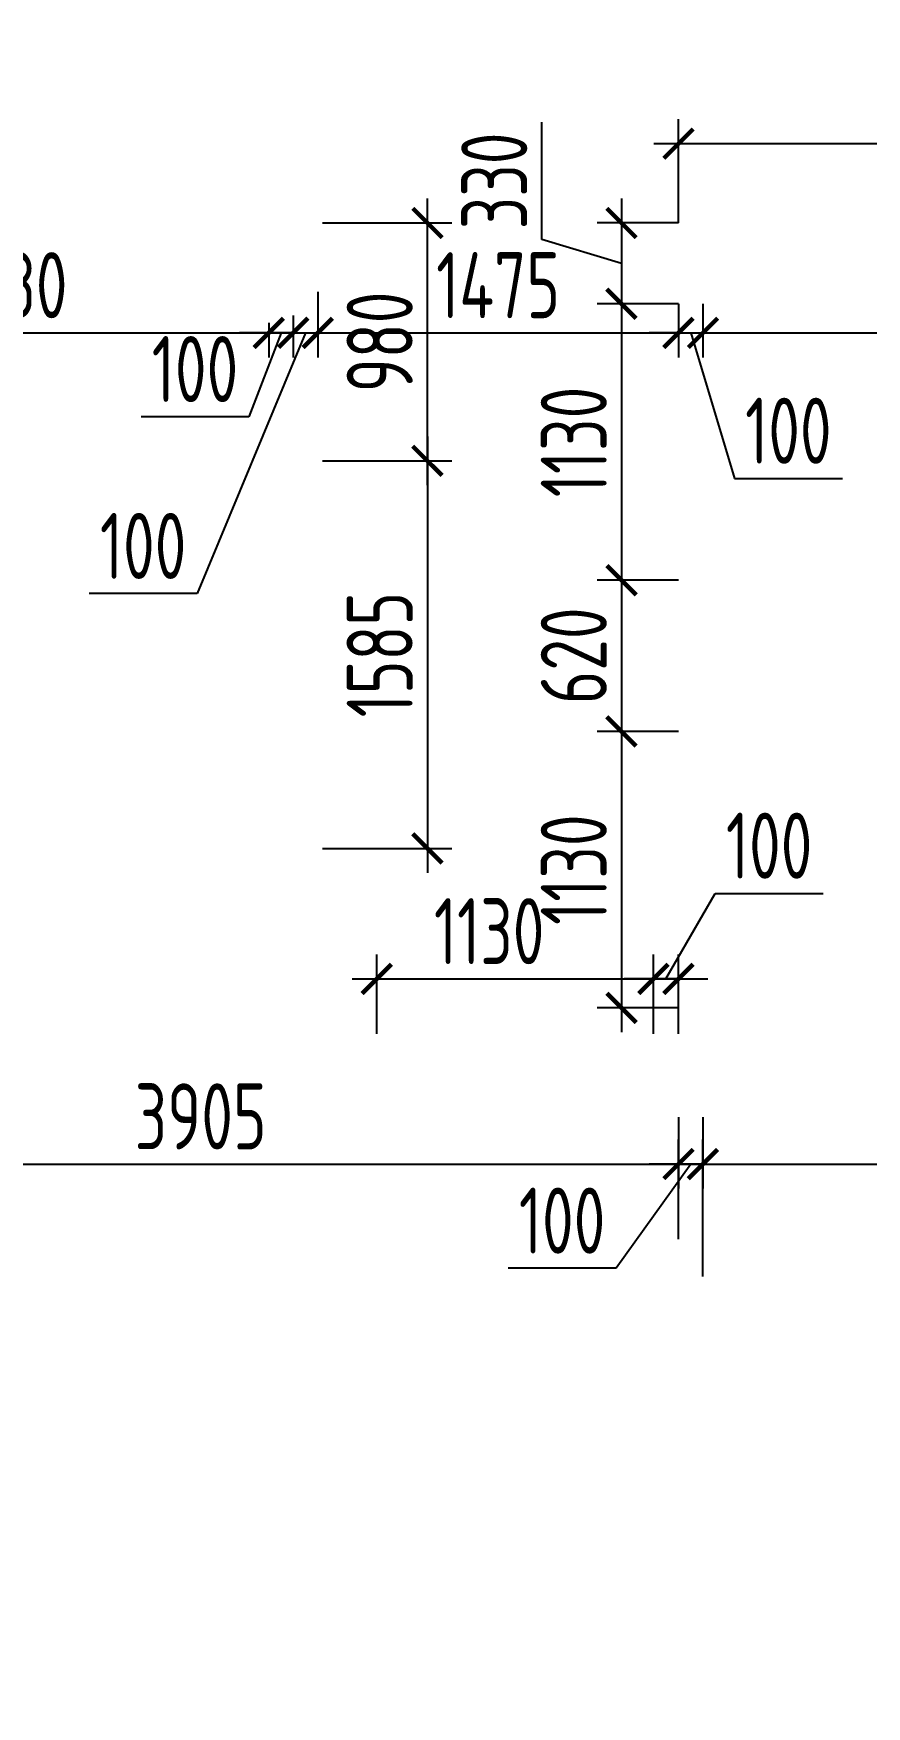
# Model space of a CAD drawing. Header units: millimetres. Extents: x -350007 to 536090, y -888 to 198380.
# Drawn here: x -210644 to -207239, y 98743 to 105582 of the extents above; entities that cross this region are included whole.
import ezdxf

# ---------------------------------------------------------------- set-up
doc = ezdxf.new("R2010")
doc.units = ezdxf.units.MM
doc.layers.add('АР_Размеры нов.', color=15, linetype='Continuous', lineweight=0)
doc.styles.add('ISOCPEUR', font='isocpeur.ttf', dxfattribs={"width": 0.7})
doc.dimstyles.new('R_100', dxfattribs={"dimtxt": 270, "dimasz": 120, "dimexe": 100, "dimexo": 0, "dimgap": 60, "dimtad": 1, "dimdec": 0, "dimrnd": 5, "dimzin": 0, "dimdsep": 46, "dimtxsty": 'ISOCPEUR', "dimblk": 'ARCHTICK', "dimcen": 0, "dimdle": 100, "dimclrd": 256, "dimclre": 256, "dimclrt": 256, "dimadec": 0, "dimazin": 0, "dimtfac": 2, "dimtdec": 0, "dimtofl": 0, "dimtmove": 1, "dimatfit": 3, "dimfxl": 1, "dimtvp": 3, "dimtolj": 1, "dimtzin": 0, "dimarcsym": 0})

# ---------------------------------------------------------------- blocks, each defined once
blk = doc.blocks.new('_ArchTick')
at = {"color": 0, "linetype": 'ByBlock', "const_width": 0.15}
blk.add_lwpolyline([(-0.5, -0.5), (0.5, 0.5)], dxfattribs=at)
blk = doc.blocks.new('*D2753')
at = {"layer": 'АР_Размеры нов.', "lineweight": -2, "ltscale": 100, "transparency": 16777216}
for p, q in [((-208240.5, 104577.3), (-208240.5, 103247.3)), ((-208007.6, 104477.3), (-208340.5, 104477.3)), ((-208007.7, 103347.3), (-208340.5, 103347.3))]:
    blk.add_line(p, q, dxfattribs=at)
at = {"layer": 'АР_Размеры нов.', "lineweight": -2, "ltscale": 100, "transparency": 16777216, "xscale": 120, "yscale": 120, "zscale": 120}
for p, rotation in [((-208240.5, 104477.3), 90), ((-208240.5, 103347.3), 270)]:
    blk.add_blockref('_ArchTick', p, dxfattribs=dict(at, rotation=rotation))
at = {"layer": 'АР_Размеры нов.', "ltscale": 100, "transparency": 16777216, "insert": (-208435.5, 103912.3), "char_height": 270, "attachment_point": 5, "rotation": 90, "style": 'ISOCPEUR'}
blk.add_mtext('\\A1;1130', dxfattribs=at)
blk = doc.blocks.new('*D2754')
at = {"layer": 'АР_Размеры нов.', "lineweight": -2, "ltscale": 100, "transparency": 16777216}
for p, q in [((-209033.9, 103935.1), (-209033.9, 102151.1)), ((-209462.3, 103835.1), (-208933.9, 103835.1)), ((-209462.4, 102251.1), (-208933.9, 102251.1))]:
    blk.add_line(p, q, dxfattribs=at)
at = {"layer": 'АР_Размеры нов.', "lineweight": -2, "ltscale": 100, "transparency": 16777216, "xscale": 120, "yscale": 120, "zscale": 120}
for p, rotation in [((-209033.9, 103835.1), 90), ((-209033.9, 102251.1), 270)]:
    blk.add_blockref('_ArchTick', p, dxfattribs=dict(at, rotation=rotation))
at = {"layer": 'АР_Размеры нов.', "ltscale": 100, "transparency": 16777216, "insert": (-209228.9, 103043.1), "char_height": 270, "attachment_point": 5, "rotation": 90, "style": 'ISOCPEUR'}
blk.add_mtext('\\A1;1585', dxfattribs=at)
blk = doc.blocks.new('*D2755')
at = {"layer": 'АР_Размеры нов.', "lineweight": -2, "ltscale": 100, "transparency": 16777216}
for p, q in [((-209240.9, 101492.4), (-209240.9, 101817.5)), ((-208110, 101492.4), (-208110, 101817.5)), ((-209340.9, 101717.5), (-208010, 101717.5))]:
    blk.add_line(p, q, dxfattribs=at)
at = {"layer": 'АР_Размеры нов.', "lineweight": -2, "ltscale": 100, "transparency": 16777216, "xscale": 120, "yscale": 120, "zscale": 120, "rotation": 180}
blk.add_blockref('_ArchTick', (-209240.9, 101717.5), dxfattribs=at)
at = {"layer": 'АР_Размеры нов.', "lineweight": -2, "ltscale": 100, "transparency": 16777216, "xscale": 120, "yscale": 120, "zscale": 120}
blk.add_blockref('_ArchTick', (-208110, 101717.5), dxfattribs=at)
at = {"layer": 'АР_Размеры нов.', "ltscale": 100, "transparency": 16777216, "insert": (-208781.5, 101912.5), "char_height": 270, "attachment_point": 5, "style": 'ISOCPEUR'}
blk.add_mtext('\\A1;1130', dxfattribs=at)
blk = doc.blocks.new('*D2550')
at = {"layer": 'АР_Размеры нов.', "lineweight": -2, "ltscale": 100, "transparency": 16777216}
for p, q in [((-208058.8, 101717.5), (-207857.7, 102067.1)), ((-207857.7, 102067.1), (-207416.4, 102067.1)), ((-208110, 101492.4), (-208110, 101817.5)), ((-208007.7, 101492.4), (-208007.7, 101817.5)), ((-208110, 101717.5), (-208230, 101717.5)), ((-208007.7, 101717.5), (-208110, 101717.5)), ((-208007.7, 101717.5), (-207887.7, 101717.5))]:
    blk.add_line(p, q, dxfattribs=at)
at = {"layer": 'АР_Размеры нов.', "lineweight": -2, "ltscale": 100, "transparency": 16777216, "xscale": 120, "yscale": 120, "zscale": 120}
blk.add_blockref('_ArchTick', (-208110, 101717.5), dxfattribs=at)
at = {"layer": 'АР_Размеры нов.', "lineweight": -2, "ltscale": 100, "transparency": 16777216, "xscale": 120, "yscale": 120, "zscale": 120, "rotation": 180}
blk.add_blockref('_ArchTick', (-208007.7, 101717.5), dxfattribs=at)
at = {"layer": 'АР_Размеры нов.', "ltscale": 100, "transparency": 16777216, "insert": (-207637, 102262.1), "char_height": 270, "attachment_point": 5, "style": 'ISOCPEUR'}
blk.add_mtext('\\A1;100', dxfattribs=at)
blk = doc.blocks.new('*D2655')
at = {"layer": 'АР_Размеры нов.', "lineweight": -2, "ltscale": 100, "transparency": 16777216}
for p, q in [((-208240.5, 102829), (-208240.5, 101499)), ((-208007.6, 102729), (-208340.5, 102729)), ((-208007.7, 101599), (-208340.5, 101599))]:
    blk.add_line(p, q, dxfattribs=at)
at = {"layer": 'АР_Размеры нов.', "lineweight": -2, "ltscale": 100, "transparency": 16777216, "xscale": 120, "yscale": 120, "zscale": 120}
for p, rotation in [((-208240.5, 102729), 90), ((-208240.5, 101599), 270)]:
    blk.add_blockref('_ArchTick', p, dxfattribs=dict(at, rotation=rotation))
at = {"layer": 'АР_Размеры нов.', "ltscale": 100, "transparency": 16777216, "insert": (-208435.5, 102164), "char_height": 270, "attachment_point": 5, "rotation": 90, "style": 'ISOCPEUR'}
blk.add_mtext('\\A1;1130', dxfattribs=at)
blk = doc.blocks.new('*D2673')
at = {"layer": 'АР_Размеры нов.', "lineweight": -2, "ltscale": 100, "transparency": 16777216}
for p, q in [((-208565.6, 104740), (-208565.6, 105219.1)), ((-208240.6, 104907.7), (-208240.6, 104377.3)), ((-208007.7, 104807.7), (-208340.6, 104807.7)), ((-208240.6, 104642.5), (-208565.6, 104740)), ((-208007.8, 104477.3), (-208340.6, 104477.3))]:
    blk.add_line(p, q, dxfattribs=at)
at = {"layer": 'АР_Размеры нов.', "lineweight": -2, "ltscale": 100, "transparency": 16777216, "xscale": 120, "yscale": 120, "zscale": 120}
for p, rotation in [((-208240.6, 104807.7), 90), ((-208240.6, 104477.3), 270)]:
    blk.add_blockref('_ArchTick', p, dxfattribs=dict(at, rotation=rotation))
at = {"layer": 'АР_Размеры нов.', "ltscale": 100, "transparency": 16777216, "insert": (-208760.6, 104979.6), "char_height": 270, "attachment_point": 5, "rotation": 90, "style": 'ISOCPEUR'}
blk.add_mtext('\\A1;330', dxfattribs=at)
blk = doc.blocks.new('*D2674')
at = {"layer": 'АР_Размеры нов.', "lineweight": -2, "ltscale": 100, "transparency": 16777216}
for p, q in [((-209033.9, 103735.1), (-209033.9, 104907.7)), ((-209462.4, 104807.7), (-208933.9, 104807.7)), ((-209462.3, 103835.1), (-208933.9, 103835.1))]:
    blk.add_line(p, q, dxfattribs=at)
at = {"layer": 'АР_Размеры нов.', "lineweight": -2, "ltscale": 100, "transparency": 16777216, "xscale": 120, "yscale": 120, "zscale": 120}
for p, rotation in [((-209033.9, 104807.7), 90), ((-209033.9, 103835.1), 270)]:
    blk.add_blockref('_ArchTick', p, dxfattribs=dict(at, rotation=rotation))
at = {"layer": 'АР_Размеры нов.', "ltscale": 100, "transparency": 16777216, "insert": (-209228.9, 104321.4), "char_height": 270, "attachment_point": 5, "rotation": 90, "style": 'ISOCPEUR'}
blk.add_mtext('\\A1;980', dxfattribs=at)
blk = doc.blocks.new('*D3034')
at = {"layer": 'АР_Размеры нов.', "lineweight": -2, "ltscale": 500, "transparency": 16777216}
for p, q in [((-208240.5, 103447.3), (-208240.5, 102629)), ((-208007.7, 103347.3), (-208340.5, 103347.3)), ((-208007.7, 102729), (-208340.5, 102729))]:
    blk.add_line(p, q, dxfattribs=at)
at = {"layer": 'АР_Размеры нов.', "lineweight": -2, "ltscale": 500, "transparency": 16777216, "xscale": 120, "yscale": 120, "zscale": 120}
for p, rotation in [((-208240.5, 103347.3), 90), ((-208240.5, 102729), 270)]:
    blk.add_blockref('_ArchTick', p, dxfattribs=dict(at, rotation=rotation))
at = {"layer": 'АР_Размеры нов.', "lineweight": 13, "ltscale": 500, "transparency": 16777216, "insert": (-208435.5, 103038.2), "char_height": 270, "attachment_point": 5, "rotation": 90, "style": 'ISOCPEUR'}
blk.add_mtext('\\A1;620', dxfattribs=at)
blk = doc.blocks.new('*D3036')
at = {"layer": 'АР_Размеры нов.', "lineweight": -2, "ltscale": 500, "transparency": 16777216}
for p, q in [((-208007.7, 104807.7), (-208007.7, 105231.6)), ((-204369.9, 104807.5), (-204369.9, 105231.6)), ((-204269.9, 105131.6), (-208107.7, 105131.6))]:
    blk.add_line(p, q, dxfattribs=at)
at = {"layer": 'АР_Размеры нов.', "lineweight": -2, "ltscale": 500, "transparency": 16777216, "xscale": 120, "yscale": 120, "zscale": 120, "rotation": 180}
blk.add_blockref('_ArchTick', (-208007.7, 105131.6), dxfattribs=at)
at = {"layer": 'АР_Размеры нов.', "lineweight": -2, "ltscale": 500, "transparency": 16777216, "xscale": 120, "yscale": 120, "zscale": 120}
blk.add_blockref('_ArchTick', (-204369.9, 105131.6), dxfattribs=at)
at = {"layer": 'АР_Размеры нов.', "lineweight": 13, "ltscale": 500, "transparency": 16777216, "insert": (-206188.8, 105326.6), "char_height": 270, "attachment_point": 5, "style": 'ISOCPEUR'}
blk.add_mtext('\\A1;3640', dxfattribs=at)
blk = doc.blocks.new('*D4022')
at = {"layer": 'АР_Размеры нов.', "lineweight": -2, "transparency": 16777216}
for p, q in [((-211814, 104373.2), (-211814, 104258.3)), ((-209682.4, 104399.8), (-209682.4, 104258.3)), ((-211914, 104358.3), (-209582.4, 104358.3))]:
    blk.add_line(p, q, dxfattribs=at)
at = {"layer": 'АР_Размеры нов.', "lineweight": -2, "transparency": 16777216, "xscale": 120, "yscale": 120, "zscale": 120, "rotation": 180}
blk.add_blockref('_ArchTick', (-211814, 104358.3), dxfattribs=at)
at = {"layer": 'АР_Размеры нов.', "lineweight": -2, "transparency": 16777216, "xscale": 120, "yscale": 120, "zscale": 120}
blk.add_blockref('_ArchTick', (-209682.4, 104358.3), dxfattribs=at)
at = {"layer": 'АР_Размеры нов.', "transparency": 16777216, "insert": (-210748.2, 104553.3), "char_height": 270, "attachment_point": 5, "style": 'ISOCPEUR'}
blk.add_mtext('\\A1;2130', dxfattribs=at)
blk = doc.blocks.new('*D4023')
at = {"layer": 'АР_Размеры нов.', "lineweight": -2, "transparency": 16777216}
for p, q in [((-209682.4, 104399.8), (-209682.4, 104258.3)), ((-209582.4, 104428.8), (-209582.4, 104258.3)), ((-209682.4, 104358.3), (-209802.4, 104358.3)), ((-209632.4, 104358.3), (-209763.3, 104015.3)), ((-209682.4, 104358.3), (-209582.4, 104358.3)), ((-209582.4, 104358.3), (-209462.4, 104358.3)), ((-209763.3, 104015.3), (-210204.6, 104015.3))]:
    blk.add_line(p, q, dxfattribs=at)
at = {"layer": 'АР_Размеры нов.', "lineweight": -2, "transparency": 16777216, "xscale": 120, "yscale": 120, "zscale": 120}
blk.add_blockref('_ArchTick', (-209682.4, 104358.3), dxfattribs=at)
at = {"layer": 'АР_Размеры нов.', "lineweight": -2, "transparency": 16777216, "xscale": 120, "yscale": 120, "zscale": 120, "rotation": 180}
blk.add_blockref('_ArchTick', (-209582.4, 104358.3), dxfattribs=at)
at = {"layer": 'АР_Размеры нов.', "transparency": 16777216, "insert": (-209984, 104210.3), "char_height": 270, "attachment_point": 5, "style": 'ISOCPEUR'}
blk.add_mtext('\\A1;100', dxfattribs=at)
blk = doc.blocks.new('*D4024')
at = {"layer": 'АР_Размеры нов.', "lineweight": -2, "transparency": 16777216}
for p, q in [((-209482.1, 104526.3), (-209482.1, 104258.3)), ((-209582.4, 104428.8), (-209582.4, 104258.3)), ((-209532.2, 104358.3), (-209975.3, 103292.3)), ((-209582.4, 104358.3), (-209702.4, 104358.3)), ((-209582.4, 104358.3), (-209482.1, 104358.3)), ((-209482.1, 104358.3), (-209362.1, 104358.3)), ((-209975.3, 103292.3), (-210416.6, 103292.3))]:
    blk.add_line(p, q, dxfattribs=at)
at = {"layer": 'АР_Размеры нов.', "lineweight": -2, "transparency": 16777216, "xscale": 120, "yscale": 120, "zscale": 120}
blk.add_blockref('_ArchTick', (-209582.4, 104358.3), dxfattribs=at)
at = {"layer": 'АР_Размеры нов.', "lineweight": -2, "transparency": 16777216, "xscale": 120, "yscale": 120, "zscale": 120, "rotation": 180}
blk.add_blockref('_ArchTick', (-209482.1, 104358.3), dxfattribs=at)
at = {"layer": 'АР_Размеры нов.', "transparency": 16777216, "insert": (-210196, 103487.3), "char_height": 270, "attachment_point": 5, "style": 'ISOCPEUR'}
blk.add_mtext('\\A1;100', dxfattribs=at)
blk = doc.blocks.new('*D4025')
at = {"layer": 'АР_Размеры нов.', "lineweight": -2, "transparency": 16777216}
for p, q in [((-209482.1, 104526.3), (-209482.1, 104258.3)), ((-208007.6, 104477.3), (-208007.6, 104258.3)), ((-209582.1, 104358.3), (-207907.6, 104358.3))]:
    blk.add_line(p, q, dxfattribs=at)
at = {"layer": 'АР_Размеры нов.', "lineweight": -2, "transparency": 16777216, "xscale": 120, "yscale": 120, "zscale": 120, "rotation": 180}
blk.add_blockref('_ArchTick', (-209482.1, 104358.3), dxfattribs=at)
at = {"layer": 'АР_Размеры нов.', "lineweight": -2, "transparency": 16777216, "xscale": 120, "yscale": 120, "zscale": 120}
blk.add_blockref('_ArchTick', (-208007.6, 104358.3), dxfattribs=at)
at = {"layer": 'АР_Размеры нов.', "transparency": 16777216, "insert": (-208744.9, 104553.3), "char_height": 270, "attachment_point": 5, "style": 'ISOCPEUR'}
blk.add_mtext('\\A1;1475', dxfattribs=at)
blk = doc.blocks.new('*D4026')
at = {"layer": 'АР_Размеры нов.', "lineweight": -2, "transparency": 16777216}
for p, q in [((-208007.6, 104477.3), (-208007.6, 104258.3)), ((-207907.6, 104477.3), (-207907.6, 104258.3)), ((-208007.6, 104358.3), (-208127.6, 104358.3)), ((-208007.6, 104358.3), (-207907.6, 104358.3)), ((-207957.6, 104358.3), (-207779.1, 103763.3)), ((-207907.6, 104358.3), (-207787.6, 104358.3)), ((-207779.1, 103763.3), (-207337.8, 103763.3))]:
    blk.add_line(p, q, dxfattribs=at)
at = {"layer": 'АР_Размеры нов.', "lineweight": -2, "transparency": 16777216, "xscale": 120, "yscale": 120, "zscale": 120}
blk.add_blockref('_ArchTick', (-208007.6, 104358.3), dxfattribs=at)
at = {"layer": 'АР_Размеры нов.', "lineweight": -2, "transparency": 16777216, "xscale": 120, "yscale": 120, "zscale": 120, "rotation": 180}
blk.add_blockref('_ArchTick', (-207907.6, 104358.3), dxfattribs=at)
at = {"layer": 'АР_Размеры нов.', "transparency": 16777216, "insert": (-207558.5, 103958.3), "char_height": 270, "attachment_point": 5, "style": 'ISOCPEUR'}
blk.add_mtext('\\A1;100', dxfattribs=at)
blk = doc.blocks.new('*D4027')
at = {"layer": 'АР_Размеры нов.', "lineweight": -2, "transparency": 16777216}
for p, q in [((-207907.6, 104477.3), (-207907.6, 104258.3)), ((-208007.6, 104358.3), (-205134.4, 104358.3)), ((-205234.4, 104360.1), (-205234.4, 104258.3))]:
    blk.add_line(p, q, dxfattribs=at)
at = {"layer": 'АР_Размеры нов.', "lineweight": -2, "transparency": 16777216, "xscale": 120, "yscale": 120, "zscale": 120, "rotation": 180}
blk.add_blockref('_ArchTick', (-207907.6, 104358.3), dxfattribs=at)
at = {"layer": 'АР_Размеры нов.', "lineweight": -2, "transparency": 16777216, "xscale": 120, "yscale": 120, "zscale": 120}
blk.add_blockref('_ArchTick', (-205234.4, 104358.3), dxfattribs=at)
at = {"layer": 'АР_Размеры нов.', "transparency": 16777216, "insert": (-206571, 104553.3), "char_height": 270, "attachment_point": 5, "style": 'ISOCPEUR'}
blk.add_mtext('\\A1;2675', dxfattribs=at)
blk = doc.blocks.new('*D4032')
at = {"layer": 'АР_Размеры нов.', "lineweight": -2, "transparency": 16777216}
for p, q in [((-211914, 100763.9), (-211914, 101060.5)), ((-208007.7, 100653.4), (-208007.7, 101060.5)), ((-212014, 100960.5), (-207907.7, 100960.5))]:
    blk.add_line(p, q, dxfattribs=at)
at = {"layer": 'АР_Размеры нов.', "lineweight": -2, "transparency": 16777216, "xscale": 120, "yscale": 120, "zscale": 120, "rotation": 180}
blk.add_blockref('_ArchTick', (-211914, 100960.5), dxfattribs=at)
at = {"layer": 'АР_Размеры нов.', "lineweight": -2, "transparency": 16777216, "xscale": 120, "yscale": 120, "zscale": 120}
blk.add_blockref('_ArchTick', (-208007.7, 100960.5), dxfattribs=at)
at = {"layer": 'АР_Размеры нов.', "transparency": 16777216, "insert": (-209960.9, 101155.5), "char_height": 270, "attachment_point": 5, "style": 'ISOCPEUR'}
blk.add_mtext('\\A1;3905', dxfattribs=at)
blk = doc.blocks.new('*D4033')
at = {"layer": 'АР_Размеры нов.', "lineweight": -2, "transparency": 16777216}
for p, q in [((-207907.7, 100500.7), (-207907.7, 101060.5)), ((-205234.4, 100500.7), (-205234.4, 101060.5)), ((-208007.7, 100960.5), (-205134.4, 100960.5))]:
    blk.add_line(p, q, dxfattribs=at)
at = {"layer": 'АР_Размеры нов.', "lineweight": -2, "transparency": 16777216, "xscale": 120, "yscale": 120, "zscale": 120, "rotation": 180}
blk.add_blockref('_ArchTick', (-207907.7, 100960.5), dxfattribs=at)
at = {"layer": 'АР_Размеры нов.', "lineweight": -2, "transparency": 16777216, "xscale": 120, "yscale": 120, "zscale": 120}
blk.add_blockref('_ArchTick', (-205234.4, 100960.5), dxfattribs=at)
at = {"layer": 'АР_Размеры нов.', "transparency": 16777216, "insert": (-206571, 101155.5), "char_height": 270, "attachment_point": 5, "style": 'ISOCPEUR'}
blk.add_mtext('\\A1;2675', dxfattribs=at)
blk = doc.blocks.new('*D4036')
at = {"layer": 'АР_Размеры нов.', "lineweight": -2, "transparency": 16777216}
for p, q in [((-208007.7, 101151.8), (-208007.7, 100860.5)), ((-207907.7, 101151.8), (-207907.7, 100860.5)), ((-207957.7, 100960.5), (-208262.7, 100534.3)), ((-208007.7, 100960.5), (-208127.7, 100960.5)), ((-207907.7, 100960.5), (-208007.7, 100960.5)), ((-207907.7, 100960.5), (-207787.7, 100960.5)), ((-208262.7, 100534.3), (-208704, 100534.3))]:
    blk.add_line(p, q, dxfattribs=at)
at = {"layer": 'АР_Размеры нов.', "lineweight": -2, "transparency": 16777216, "xscale": 120, "yscale": 120, "zscale": 120}
blk.add_blockref('_ArchTick', (-208007.7, 100960.5), dxfattribs=at)
at = {"layer": 'АР_Размеры нов.', "lineweight": -2, "transparency": 16777216, "xscale": 120, "yscale": 120, "zscale": 120, "rotation": 180}
blk.add_blockref('_ArchTick', (-207907.7, 100960.5), dxfattribs=at)
at = {"layer": 'АР_Размеры нов.', "transparency": 16777216, "insert": (-208483.3, 100729.3), "char_height": 270, "attachment_point": 5, "style": 'ISOCPEUR'}
blk.add_mtext('\\A1;100', dxfattribs=at)
blk = doc.blocks.new('*D7171')
at = {"layer": 'АР_Размеры нов.', "lineweight": -2, "transparency": 16777216}
for p, q in [((-301542.1, 115210.7), (-301542.1, 114752.6)), ((-301341.3, 115050.7), (-301341.3, 114752.6)), ((-301642.1, 114852.6), (-301241.3, 114852.6)), ((-301441.7, 114852.6), (-301263.2, 114257.6)), ((-301263.2, 114257.6), (-300784.1, 114257.6)), ((-182483.9, 67738.2), (-182925.2, 67738.2)), ((-182493.8, 67218.2), (-182483.9, 67738.2)), ((-182543.8, 66845.6), (-182543.8, 67318.2)), ((-182443.8, 66845.6), (-182443.8, 67318.2)), ((-182543.8, 67218.2), (-182663.8, 67218.2)), ((-182443.8, 67218.2), (-182543.8, 67218.2)), ((-182443.8, 67218.2), (-182323.8, 67218.2))]:
    blk.add_line(p, q, dxfattribs=at)
at = {"layer": 'АР_Размеры нов.', "lineweight": -2, "transparency": 16777216, "xscale": 120, "yscale": 120, "zscale": 120, "rotation": 180}
for p in [(-301542.1, 114852.6), (-182443.8, 67218.2)]:
    blk.add_blockref('_ArchTick', p, dxfattribs=at)
at = {"layer": 'АР_Размеры нов.', "lineweight": -2, "transparency": 16777216, "xscale": 120, "yscale": 120, "zscale": 120}
for p in [(-301341.3, 114852.6), (-182543.8, 67218.2)]:
    blk.add_blockref('_ArchTick', p, dxfattribs=at)
at = {"layer": 'АР_Размеры нов.', "transparency": 16777216, "char_height": 270, "attachment_point": 5, "style": 'ISOCPEUR'}
for s, insert in [('\\A1;200', (-301023.6, 114452.6)), ('\\A1;100', (-182704.5, 67933.2))]:
    blk.add_mtext(s, dxfattribs=dict(at, insert=insert))
blk = doc.blocks.new('*D7184')
at = {"layer": 'АР_Размеры нов.', "lineweight": -2, "transparency": 16777216}
for p, q in [((-186100.2, 131670.6), (-186002.7, 131995.6)), ((-186002.7, 131995.6), (-185655.9, 131995.6)), ((-186145.2, 131370.7), (-186145.2, 131770.6)), ((-186055.2, 131530.7), (-186055.2, 131770.6)), ((-186145.2, 131670.6), (-186265.2, 131670.6)), ((-186145.2, 131670.6), (-186055.2, 131670.6)), ((-186055.2, 131670.6), (-185935.2, 131670.6)), ((-281863.4, 59884.7), (-281863.4, 59308.8)), ((-281179, 59884.7), (-281179, 59308.8)), ((-281963.4, 59408.8), (-281079, 59408.8))]:
    blk.add_line(p, q, dxfattribs=at)
at = {"layer": 'АР_Размеры нов.', "lineweight": -2, "transparency": 16777216, "xscale": 120, "yscale": 120, "zscale": 120}
for p in [(-186145.2, 131670.6), (-281179, 59408.8)]:
    blk.add_blockref('_ArchTick', p, dxfattribs=at)
at = {"layer": 'АР_Размеры нов.', "lineweight": -2, "transparency": 16777216, "xscale": 120, "yscale": 120, "zscale": 120, "rotation": 180}
for p in [(-186055.2, 131670.6), (-281863.4, 59408.8)]:
    blk.add_blockref('_ArchTick', p, dxfattribs=at)
at = {"layer": 'АР_Размеры нов.', "transparency": 16777216, "char_height": 270, "attachment_point": 5, "style": 'ISOCPEUR'}
for s, insert in [('\\A1;90', (-185829.3, 132190.6)), ('\\A1;685', (-281521.2, 59603.8))]:
    blk.add_mtext(s, dxfattribs=dict(at, insert=insert))
blk = doc.blocks.new('*D7185')
at = {"layer": 'АР_Размеры нов.', "lineweight": -2, "transparency": 16777216}
for p, q in [((-152915.4, 120873.4), (-152915.4, 121314.7)), ((-153510.4, 120694.9), (-152915.4, 120873.4)), ((-153510.4, 120520.7), (-153510.4, 120869.1)), ((-154303.9, 120769.1), (-153410.4, 120769.1)), ((-154463.9, 120620.7), (-153410.4, 120620.7)), ((-280686, 59784.7), (-280686, 60786.4)), ((-281179, 60686.4), (-280586, 60686.4)), ((-281179, 59884.7), (-280586, 59884.7))]:
    blk.add_line(p, q, dxfattribs=at)
at = {"layer": 'АР_Размеры нов.', "lineweight": -2, "transparency": 16777216, "xscale": 120, "yscale": 120, "zscale": 120}
for p, rotation in [((-153510.4, 120769.1), 90), ((-153510.4, 120620.7), 270), ((-280686, 60686.4), 90), ((-280686, 59884.7), 270)]:
    blk.add_blockref('_ArchTick', p, dxfattribs=dict(at, rotation=rotation))
at = {"layer": 'АР_Размеры нов.', "transparency": 16777216, "char_height": 270, "attachment_point": 5, "rotation": 90, "style": 'ISOCPEUR'}
for s, insert in [('\\A1;150', (-153110.4, 121094.1)), ('\\A1;800', (-280881, 60285.5))]:
    blk.add_mtext(s, dxfattribs=dict(at, insert=insert))
blk = doc.blocks.new('*D7186')
at = {"layer": 'АР_Размеры нов.', "lineweight": -2, "transparency": 16777216}
for p, q in [((-172392.8, 113364.4), (-172392.8, 115310.7)), ((-171328.9, 115210.7), (-172492.8, 115210.7)), ((-171328.9, 113464.4), (-172492.8, 113464.4)), ((-280686, 59984.7), (-280686, 55406)), ((-281179, 59884.7), (-280586, 59884.7)), ((-281179, 55506), (-280586, 55506))]:
    blk.add_line(p, q, dxfattribs=at)
at = {"layer": 'АР_Размеры нов.', "lineweight": -2, "transparency": 16777216, "xscale": 120, "yscale": 120, "zscale": 120}
for p, rotation in [((-172392.8, 115210.7), 90), ((-172392.8, 113464.4), 270), ((-280686, 59884.7), 90), ((-280686, 55506), 270)]:
    blk.add_blockref('_ArchTick', p, dxfattribs=dict(at, rotation=rotation))
at = {"layer": 'АР_Размеры нов.', "transparency": 16777216, "char_height": 270, "attachment_point": 5, "rotation": 90, "style": 'ISOCPEUR'}
for s, insert in [('\\A1;1745', (-172587.8, 114337.6)), ('\\A1;4380', (-280881, 57695.3))]:
    blk.add_mtext(s, dxfattribs=dict(at, insert=insert))

msp = doc.modelspace()

# ---------------------------------------------------------------- dimensions: what is measured, and where the dimension line sits
at = {"layer": 'АР_Размеры нов.'}
for base, p1, p2, picture, middle in [((-186055.2, 131670.6), (-186145.2, 131370.7), (-186055.2, 131530.7), '*D7184', (-185942.7, 132190.6)), ((-281179, 59408.8), (-281863.4, 59884.7), (-281179, 59884.7), '*D7184', (-281521.2, 59603.8)), ((-301341.3, 114852.6), (-301542.1, 115210.7), (-301341.3, 115050.7), '*D7171', (-301203.2, 114452.6)), ((-209682.4, 104358.3), (-211814, 104373.2, 0.6), (-209682.4, 104399.8, 0.6), '*D4022', (-210748.2, 104553.3)), ((-208007.6486, 104358.2529), (-209482.089, 104526.3054), (-208007.6486, 104477.3171), '*D4025', (-208744.8688, 104553.2529)), ((-205234.4, 104358.3), (-207907.6, 104477.3), (-205234.4, 104360.1), '*D4027', (-206571, 104553.3)), ((-207907.6, 104358.3), (-208007.6, 104477.3), (-207907.6, 104477.3), '*D4026', (-207719.1, 103958.3)), ((-208007.7, 100960.5), (-211914, 100763.9), (-208007.7, 100653.4), '*D4032', (-209960.9, 101155.5)), ((-205234.4, 100960.5), (-207907.7, 100500.7), (-205234.4, 100500.7), '*D4033', (-206571, 101155.5))]:
    dim = msp.add_linear_dim(base=base, p1=p1, p2=p2, dimstyle='R_100', override={"dimpost": '\\X'}, dxfattribs=at)
    dim.commit()
    dim.dimension.update_dxf_attribs({"geometry": picture, "text_midpoint": middle})
for base, p1, p2, picture, middle in [((-153510.4, 120769.1), (-154463.9, 120620.7), (-154303.9, 120769.1), '*D7185', (-153110.4, 120933.4)), ((-280686, 60686.4), (-281179, 59884.7), (-281179, 60686.4), '*D7185', (-280881, 60285.5)), ((-172392.8, 115210.7), (-171328.9, 113464.4), (-171328.9, 115210.7), '*D7186', (-172587.8, 114337.6)), ((-280686, 55506), (-281179, 59884.7), (-281179, 55506), '*D7186', (-280881, 57695.3))]:
    dim = msp.add_linear_dim(base=base, p1=p1, p2=p2, angle=90, dimstyle='R_100', override={"dimpost": '\\X'}, dxfattribs=at)
    dim.commit()
    dim.dimension.update_dxf_attribs({"geometry": picture, "text_midpoint": middle})
for base, p1, p2, picture, middle in [((-182543.8, 67218.2), (-182443.8, 66845.6), (-182543.8, 66845.6), '*D7171', (-182543.9, 67738.2)), ((-209482.1, 104358.3), (-209582.4, 104428.8), (-209482.1, 104526.3), '*D4024', (-210035.3, 103292.3)), ((-209582.4, 104358.3), (-209682.4, 104399.8, 0.6), (-209582.4, 104428.8), '*D4023', (-209823.3, 104015.3)), ((-208007.7, 100960.5), (-207907.7, 101151.8), (-208007.7, 101151.8), '*D4036', (-208322.7, 100534.3))]:
    dim = msp.add_linear_dim(base=base, p1=p1, p2=p2, dimstyle='R_100', override={"dimpost": '\\X'}, dxfattribs=at)
    dim.commit()
    dim.dimension.update_dxf_attribs({"geometry": picture, "text_midpoint": middle, "dimtype": 160})
at = {"layer": 'АР_Размеры нов.', "lineweight": 13, "ltscale": 500}
dim = msp.add_linear_dim(base=(-208007.7, 105131.6), p1=(-204369.9, 104807.5), p2=(-208007.7, 104807.7), dimstyle='R_100', override={"dimpost": '\\X'}, dxfattribs=at)
dim.commit()
dim.dimension.update_dxf_attribs({"geometry": '*D3036', "text_midpoint": (-206188.8, 105326.6)})
at = {"layer": 'АР_Размеры нов.', "ltscale": 100}
for base, p1, p2, picture, middle in [((-208240.6, 104477.3), (-208007.7, 104807.7), (-208007.8, 104477.3), '*D2673', (-208760.6, 104800)), ((-208240.5, 103347.3), (-208007.6, 104477.3), (-208007.7, 103347.3), '*D2753', (-208435.5, 103912.3)), ((-209033.9, 102251.1), (-209462.3, 103835.1), (-209462.4, 102251.1), '*D2754', (-209228.9, 103043.1)), ((-208240.5, 101599), (-208007.6, 102729), (-208007.7, 101599), '*D2655', (-208435.5, 102164))]:
    dim = msp.add_linear_dim(base=base, p1=p1, p2=p2, angle=90, dimstyle='R_100', override={"dimpost": '\\X', "dimfxl": 300, "dimarcsym": 1}, dxfattribs=at)
    dim.commit()
    dim.dimension.update_dxf_attribs({"geometry": picture, "text_midpoint": middle})
dim = msp.add_linear_dim(base=(-209033.9, 104807.7), p1=(-209462.3, 103835.1), p2=(-209462.4, 104807.7), angle=90, text='980', dimstyle='R_100', override={"dimpost": '\\X', "dimfxl": 300, "dimarcsym": 1}, dxfattribs=at)
dim.commit()
dim.dimension.update_dxf_attribs({"geometry": '*D2674', "text_midpoint": (-209228.9, 104321.4)})
at = {"layer": 'АР_Размеры нов.', "lineweight": 13, "ltscale": 500}
dim = msp.add_linear_dim(base=(-208240.5, 102729), p1=(-208007.7, 103347.3), p2=(-208007.7, 102729), angle=90, dimstyle='R_100', override={"dimpost": '\\X', "dimfxl": 300, "dimarcsym": 1}, dxfattribs=at)
dim.commit()
dim.dimension.update_dxf_attribs({"geometry": '*D3034', "text_midpoint": (-208435.5, 103038.2)})
at = {"layer": 'АР_Размеры нов.', "ltscale": 100}
for p1, override, picture, middle in [((-208007.7, 101492.4), {"dimpost": '\\X', "dimfxl": 2.5, "dimarcsym": 1}, '*D2550', (-207797.7, 102067.1)), ((-209240.9, 101492.4), {"dimpost": '\\X', "dimfxl": 300, "dimarcsym": 1}, '*D2755', (-208781.5, 101717.5))]:
    dim = msp.add_linear_dim(base=(-208110, 101717.5), p1=p1, p2=(-208110, 101492.4), dimstyle='R_100', override=override, dxfattribs=at)
    dim.commit()
    dim.dimension.update_dxf_attribs({"geometry": picture, "text_midpoint": middle, "dimtype": 160})

doc.saveas('drawing.dxf')
